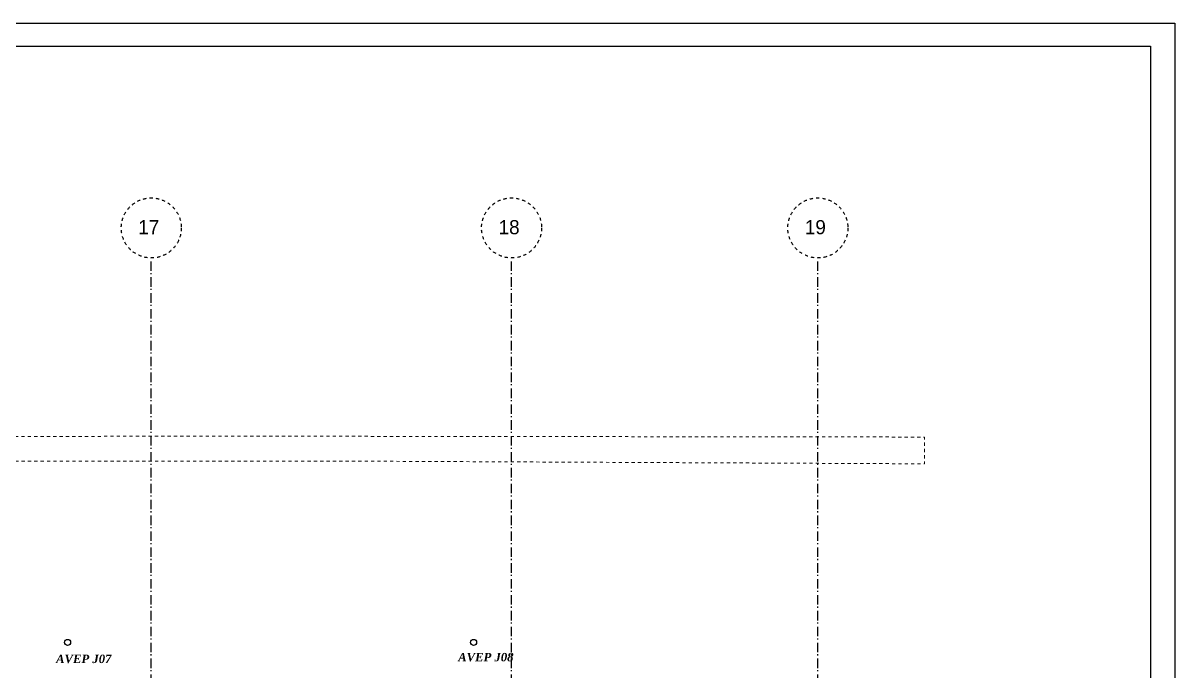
# Model space of a CAD drawing. Header units: centimetres. Extents: x 2191 to 12545, y -680 to 18662.
# Drawn here: x 10627 to 12545, y 5133 to 6212 of the extents above; entities that cross this region are included whole.
import ezdxf

# ---------------------------------------------------------------- set-up
doc = ezdxf.new("R2010")
doc.units = ezdxf.units.CM
for name, pattern in [('Style de ligne -1', [0.41664, 0.20828, -0.20836]), ('Style de ligne -6', [1.04164, 0.625, -0.20828, 0.06943, -0.13893]), ('VW-01', [0.41656, 0.20828, -0.20828])]:
    doc.linetypes.add(name, pattern=pattern)
for name, color, linetype in [('B Général', 252, 'Continuous'), ('C ANNOTATIONS-axes horizontaux', 252, 'Style de ligne -1'), ('C ANNOTATIONS-niveaux', 252, 'Continuous'), ('Général', 252, 'Continuous'), ('prlm-EAU-EPEXT', 145, 'Continuous')]:
    doc.layers.add(name, color=color, linetype=linetype)
doc.layers.add('prlm-ZCARTOUCHE', color=181, linetype='Continuous', lineweight=13)
doc.layers.add('w_.prlm-EAU-EPEXT', color=252, linetype='Continuous', lineweight=18)
doc.styles.add('Eurostile', font='Eurosti.TTF')
doc.styles.add('prlm-eau-ep', font='timesbi.ttf', dxfattribs={"height": 18})
doc.styles.add('Times New Roman (bold italic)', font='timesbi.ttf')

# ---------------------------------------------------------------- blocks, each defined once
blk = doc.blocks.new('B 70.w_.xi.epext')
at = {"layer": 'w_.prlm-EAU-EPEXT', "linetype": 'Continuous', "lineweight": 18}
blk.add_circle((0, 0), 5, dxfattribs=at)
blk = doc.blocks.new('B 70.Groupe-42-1')
at = {"layer": 'w_.prlm-EAU-EPEXT'}
for p in [(10701, 5180.2), (11377.2, 5180.2)]:
    blk.add_blockref('B 70.w_.xi.epext', p, dxfattribs=at)
at = {"layer": 'w_.prlm-EAU-EPEXT', "char_height": 13.99, "width": 127.276, "attachment_point": 1, "line_spacing_factor": 1.004802, "style": 'Times New Roman (bold italic)'}
for s, insert in [('AVEP J08', (11351.4, 5162.7)), ('AVEP J07', (10681.8, 5159.8))]:
    blk.add_mtext(s, dxfattribs=dict(at, insert=insert))
blk = doc.blocks.new('xi.epext')
at = {"layer": 'prlm-EAU-EPEXT', "color": 0, "linetype": 'ByBlock', "lineweight": -2}
blk.add_circle((0, 0), 5, dxfattribs=at)

msp = doc.modelspace()

# ---------------------------------------------------------------- linework, layer by layer
at = {"layer": 'B Général', "linetype": 'VW-01', "lineweight": 18, "ltscale": 25.4, "flags": 128}
msp.add_lwpolyline([(5482.4, 5520.8), (5244.5, 5519.8), (5244.5, 5477), (5576.2, 5479.3), (5994, 5482.3), (6502, 5483.3), (7337.2, 5483.3), (8174.9, 5480.6), (9251.2, 5481.4), (11197.1, 5482), (12128, 5477.6), (12128, 5477.4), (12128.1, 5522.2), (11188, 5523.4), (10769.5, 5523.4), (9413.6, 5520.7), (6570, 5525.5)], close=True, dxfattribs=at)
msp.add_lwpolyline([(5482.4, 5520.8), (5244.5, 5519.8), (5244.5, 5477), (5576.2, 5479.3), (5994, 5482.3), (6502, 5483.3), (7337.2, 5483.3), (8174.9, 5480.6), (9251.2, 5481.4), (11197.1, 5482), (12128, 5477.6), (12128, 5477.4), (12128.1, 5522.2), (11188, 5523.4), (10769.5, 5523.4), (9413.6, 5520.7), (6570, 5525.5)], close=True, dxfattribs=at)
at = {"layer": 'C ANNOTATIONS-axes horizontaux', "linetype": 'Style de ligne -6', "ltscale": 25.4}
for p, q in [((10840.4, 3285.4), (10840.4, 5820.4)), ((11440.4, 3285.4), (11440.4, 5820.4)), ((11950.4, 3285.4), (11950.4, 5820.4))]:
    msp.add_line(p, q, dxfattribs=at)
at = {"layer": 'C ANNOTATIONS-niveaux', "linetype": 'Style de ligne -6', "ltscale": 25.4}
for p, q in [((10840.4, 3285.4), (10840.4, 5820.4)), ((11440.4, 3285.4), (11440.4, 5820.4)), ((11950.4, 3285.4), (11950.4, 5820.4))]:
    msp.add_line(p, q, dxfattribs=at)
at = {"layer": 'C ANNOTATIONS-niveaux', "linetype": 'VW-01', "ltscale": 25.4}
for centre in [(10840.4, 5870.4), (10840.4, 5870.4), (11440.4, 5870.4), (11440.4, 5870.4), (11950.4, 5870.4), (11950.4, 5870.4)]:
    msp.add_circle(centre, 50, dxfattribs=at)
at = {"layer": 'prlm-ZCARTOUCHE', "lineweight": 25}
for points in [[(2335.2, 6211.7), (12545.1, 6211.7), (12545.1, 2007.4), (2335.2, 2007.4)], [(2371.7, 6173), (12504.2, 6173), (12504.2, 2057.2), (2371.7, 2057.2)]]:
    msp.add_lwpolyline(points, close=True, dxfattribs=at)

# ---------------------------------------------------------------- block references
at = {"layer": 'Général'}
msp.add_blockref('B 70.Groupe-42-1', (0, 0), dxfattribs=at)
at = {"layer": 'prlm-EAU-EPEXT'}
for p in [(10701, 5180.2), (11377.2, 5180.2)]:
    msp.add_blockref('xi.epext', p, dxfattribs=at)

# ---------------------------------------------------------------- texts
at = {"layer": 'C ANNOTATIONS-niveaux', "char_height": 23.53, "attachment_point": 1, "line_spacing_factor": 0.894142, "style": 'Eurostile'}
for s, insert in [('17', (10818.7, 5883.5)), ('17', (10818.7, 5883.5)), ('18', (11418.8, 5883.5)), ('18', (11418.8, 5883.5)), ('19', (11928.8, 5883.5)), ('19', (11928.8, 5883.5))]:
    msp.add_mtext(s, dxfattribs=dict(at, insert=insert))
at = {"layer": 'prlm-EAU-EPEXT', "char_height": 14, "width": 127.276, "attachment_point": 1, "style": 'prlm-eau-ep'}
for s, insert in [('AVEP J08', (11351.4, 5162.7)), ('AVEP J07', (10681.8, 5159.8))]:
    msp.add_mtext(s, dxfattribs=dict(at, insert=insert))

doc.saveas('drawing.dxf')
